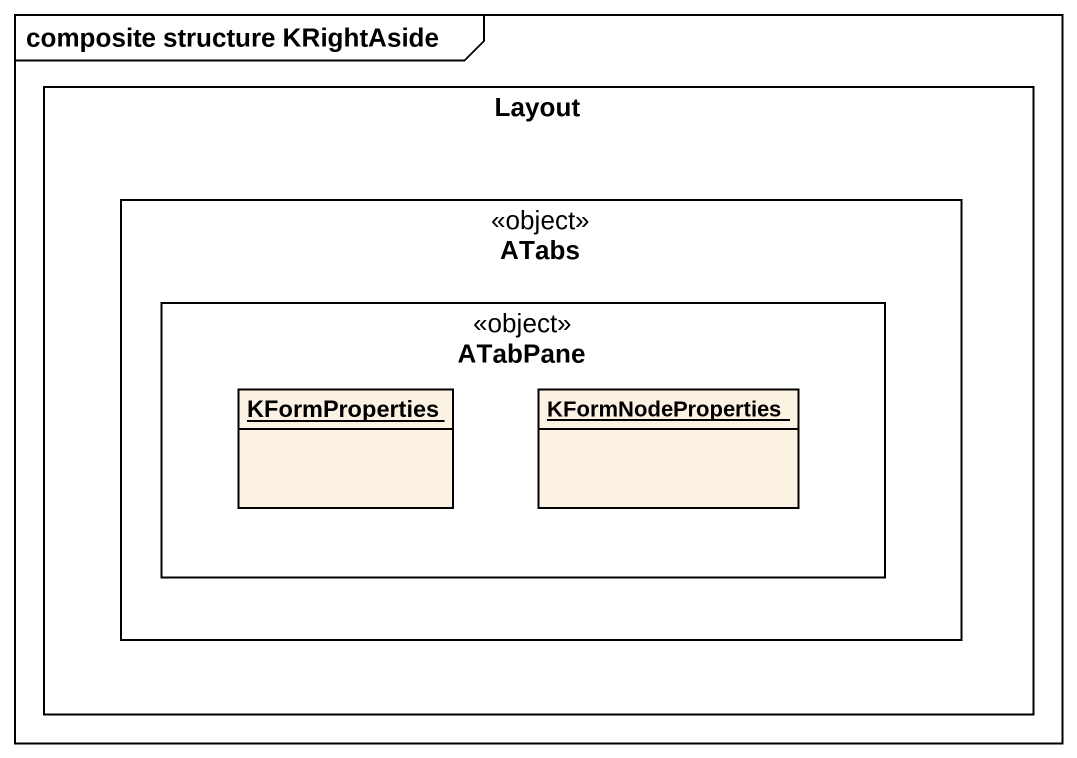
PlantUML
@startuml
mainframe composite structure KRightAside
hide circle
hide empty members
rectangle Layout {
  rectangle ATabs <<object>> {
    rectangle ATabPane <<object>> {
      object KFormProperties
      object KFormNodeProperties
    }
  }
}
@enduml
